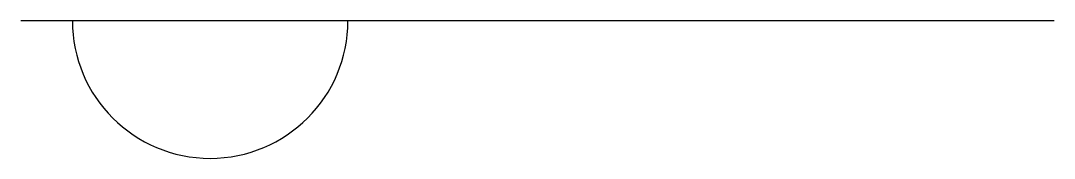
# Model space of a CAD drawing. Header units: millimetres. Extents: x 0 to 30, y 6 to 10.
import ezdxf

# ---------------------------------------------------------------- set-up
doc = ezdxf.new("R2010")
doc.units = ezdxf.units.MM
doc.layers.get('0').update_dxf_attribs({"lineweight": 25})

msp = doc.modelspace()

# ---------------------------------------------------------------- linework, layer by layer
msp.add_line((0, 10), (30, 10))
msp.add_arc((5.5, 10), 4, 180, 0)

doc.saveas('drawing.dxf')
